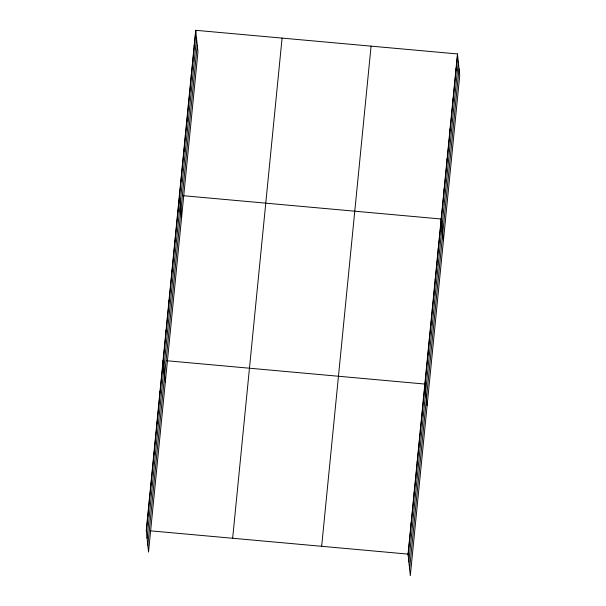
<?xml version="1.0" encoding="UTF-8"?>
<svg xmlns="http://www.w3.org/2000/svg" width="606" height="606" viewBox="0 0 606 606"><rect width="100%" height="100%" fill="white"/><g stroke="black" fill="none" stroke-linecap="round" stroke-linejoin="round"><path stroke-width="0.91" d="M195.693 30.3L146.266 530.462L148.531 552.058L197.957 51.896L195.693 30.3L457.469 53.942L459.734 75.538L410.307 575.7L408.043 554.104L457.469 53.942M146.379 531.568L195.806 31.406M147.091 538.333L196.518 38.17M147.826 545.294L197.245 45.132M232.651 538.264L282.078 38.102M321.657 546.301L371.077 46.139M408.156 555.217L457.583 55.055M408.868 561.974L458.295 61.812M409.603 568.943L459.022 68.781M182.982 195.677L441.153 219.001L443.425 240.59M166.665 360.729L424.844 384.052L427.116 405.649M150.765 530.864L408.043 554.104M455.985 68.948L456.098 70.061M454.5 83.954L454.614 85.067M453.015 98.96L453.137 100.066M451.538 113.966L451.652 115.072M450.053 128.972L450.167 130.078M448.569 143.97L448.69 145.084M447.084 158.977L447.205 160.09M445.607 173.983L445.721 175.096M444.122 188.989L444.236 190.095M442.638 203.995L442.759 205.101M439.676 233.999L439.789 235.113M438.191 249.005L438.305 250.119M436.706 264.011L436.828 265.125M435.222 279.018L435.343 280.123M433.745 294.024L433.858 295.13M432.26 309.03L432.373 310.136M430.775 324.028L430.896 325.142M429.29 339.034L429.412 340.148M427.813 354.04L427.927 355.154M426.329 369.046L426.442 370.152M423.321 399.513L423.435 400.619M421.791 414.966L421.905 416.08M420.261 430.427L420.382 431.54M418.738 445.887L418.852 447.001M417.208 461.348L417.322 462.454M415.678 476.808L415.799 477.914M414.148 492.269L414.269 493.375M412.625 507.73L412.739 508.835M411.095 523.183L411.216 524.296M409.565 538.643L409.686 539.757M194.208 45.306L194.321 46.412M192.723 60.312L192.837 61.418M191.238 75.311L191.36 76.424M189.761 90.317L189.875 91.43M188.277 105.323L188.39 106.436M186.792 120.329L186.913 121.435M185.307 135.335L185.428 136.441M183.83 150.341L183.944 151.447M182.345 165.34L182.459 166.453M180.861 180.346L180.982 181.459M179.376 195.352L181.648 216.948M177.899 210.358L178.012 211.464M176.414 225.364L176.528 226.47M174.929 240.37L175.051 241.476M173.445 255.368L173.566 256.482M171.968 270.374L172.081 271.488M170.483 285.381L170.597 286.494M168.998 300.387L169.119 301.493M167.514 315.393L167.635 316.499M166.036 330.399L166.15 331.505M164.552 345.397L164.665 346.511M163.067 360.403L165.34 382M161.544 375.864L161.658 376.977M160.014 391.325L160.128 392.43M158.484 406.785L158.605 407.891M156.962 422.246L157.075 423.352M155.431 437.706L155.545 438.812M153.901 453.159L154.022 454.273M152.371 468.62L152.492 469.733M150.849 484.08L150.962 485.194M149.318 499.541L149.44 500.647M147.788 515.002L147.909 516.107"/></g></svg>
